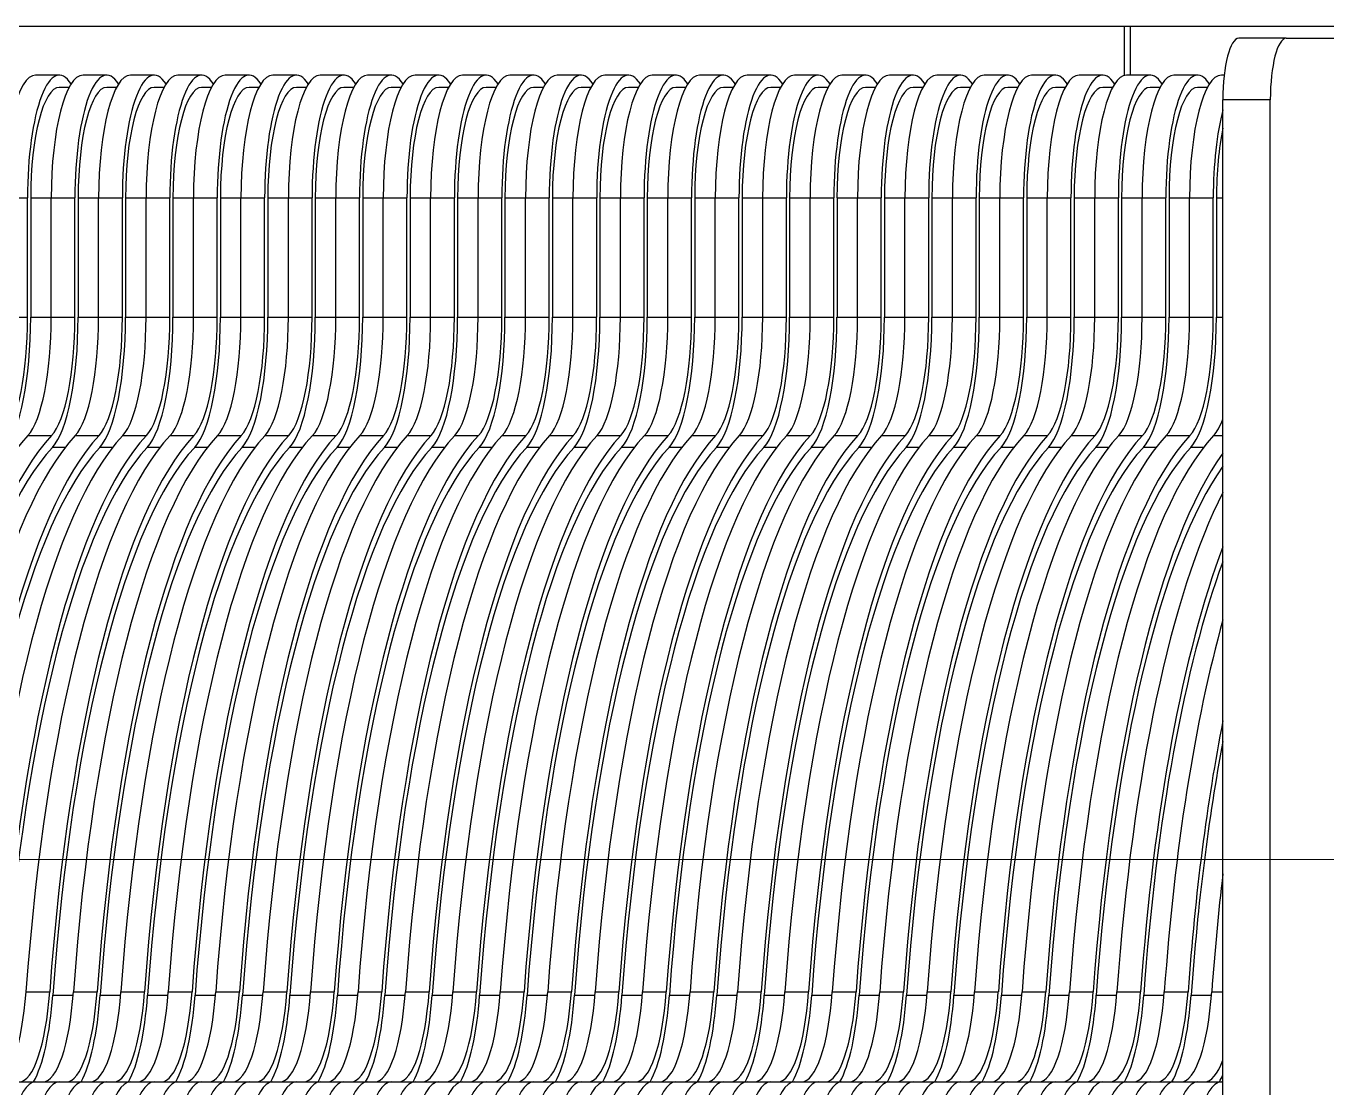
# Model space of a CAD drawing. Header units: millimetres. Extents: x 3795014 to 4300160, y 3869364 to 4016788.
# Drawn here: x 4226404.3 to 4226457.3, y 3924266.3 to 3924309.5 of the extents above; entities that cross this region are included whole.
import ezdxf

# ---------------------------------------------------------------- set-up
doc = ezdxf.new("R2010")
doc.units = ezdxf.units.MM
doc.linetypes.add('осевая2', pattern=[28.575, 19.05, -3.175, 3.175, -3.175])
doc.layers.add('линия перехода', color=7, linetype='Continuous')
doc.layers.add('оси', color=7, linetype='осевая2', lineweight=13)
doc.layers.add('основная', color=7, linetype='Continuous', lineweight=50)

msp = doc.modelspace()

# ---------------------------------------------------------------- linework, layer by layer
at = {"layer": 'линия перехода', "color": 0, "linetype": 'Continuous', "lineweight": -3}
for p, q in [((4226449.082, 3924307.52), (4226449.082, 3924309.531)), ((4226449.326, 3924307.531), (4226449.326, 3924309.531)), ((4226455.025, 3924306.531), (4226453.094, 3924306.531)), ((4226403.444, 3924302.531), (4226404.41, 3924302.531)), ((4226404.539, 3924302.531), (4226405.376, 3924302.531)), ((4226405.376, 3924302.531), (4226406.341, 3924302.531)), ((4226406.471, 3924302.531), (4226407.307, 3924302.531)), ((4226407.307, 3924302.531), (4226408.273, 3924302.531)), ((4226408.403, 3924302.531), (4226409.239, 3924302.531)), ((4226409.239, 3924302.531), (4226410.205, 3924302.531)), ((4226410.334, 3924302.531), (4226411.171, 3924302.531)), ((4226411.171, 3924302.531), (4226412.136, 3924302.531)), ((4226412.266, 3924302.531), (4226413.102, 3924302.531)), ((4226413.102, 3924302.531), (4226414.068, 3924302.531)), ((4226414.198, 3924302.531), (4226415.034, 3924302.531)), ((4226415.034, 3924302.531), (4226416, 3924302.531)), ((4226416.129, 3924302.531), (4226416.966, 3924302.531)), ((4226416.966, 3924302.531), (4226417.931, 3924302.531)), ((4226418.061, 3924302.531), (4226418.897, 3924302.531)), ((4226418.897, 3924302.531), (4226419.863, 3924302.531)), ((4226419.993, 3924302.531), (4226420.829, 3924302.531)), ((4226420.829, 3924302.531), (4226421.795, 3924302.531)), ((4226421.924, 3924302.531), (4226422.761, 3924302.531)), ((4226422.761, 3924302.531), (4226423.726, 3924302.531)), ((4226423.856, 3924302.531), (4226424.692, 3924302.531)), ((4226424.692, 3924302.531), (4226425.658, 3924302.531)), ((4226425.788, 3924302.531), (4226426.624, 3924302.531)), ((4226426.624, 3924302.531), (4226427.59, 3924302.531)), ((4226427.719, 3924302.531), (4226428.556, 3924302.531)), ((4226428.556, 3924302.531), (4226429.521, 3924302.531)), ((4226429.651, 3924302.531), (4226430.487, 3924302.531)), ((4226430.487, 3924302.531), (4226431.453, 3924302.531)), ((4226431.583, 3924302.531), (4226432.419, 3924302.531)), ((4226432.419, 3924302.531), (4226433.385, 3924302.531)), ((4226433.514, 3924302.531), (4226434.351, 3924302.531)), ((4226434.351, 3924302.531), (4226435.317, 3924302.531)), ((4226435.446, 3924302.531), (4226436.282, 3924302.531)), ((4226436.282, 3924302.531), (4226437.248, 3924302.531)), ((4226437.378, 3924302.531), (4226438.214, 3924302.531)), ((4226438.214, 3924302.531), (4226439.18, 3924302.531)), ((4226439.309, 3924302.531), (4226440.146, 3924302.531)), ((4226440.146, 3924302.531), (4226441.112, 3924302.531)), ((4226441.241, 3924302.531), (4226442.077, 3924302.531)), ((4226442.077, 3924302.531), (4226443.043, 3924302.531)), ((4226443.173, 3924302.531), (4226444.009, 3924302.531)), ((4226444.009, 3924302.531), (4226444.975, 3924302.531)), ((4226445.104, 3924302.531), (4226445.941, 3924302.531)), ((4226445.941, 3924302.531), (4226446.907, 3924302.531)), ((4226447.036, 3924302.531), (4226447.872, 3924302.531)), ((4226447.872, 3924302.531), (4226448.838, 3924302.531)), ((4226448.968, 3924302.531), (4226449.804, 3924302.531)), ((4226449.804, 3924302.531), (4226450.77, 3924302.531)), ((4226450.899, 3924302.531), (4226451.736, 3924302.531)), ((4226451.736, 3924302.531), (4226452.702, 3924302.531)), ((4226452.831, 3924302.531), (4226453.094, 3924302.531)), ((4226403.444, 3924297.673), (4226404.41, 3924297.673)), ((4226404.539, 3924297.673), (4226405.376, 3924297.673)), ((4226405.376, 3924297.673), (4226406.341, 3924297.673)), ((4226406.471, 3924297.673), (4226407.307, 3924297.673)), ((4226407.307, 3924297.673), (4226408.273, 3924297.673)), ((4226408.403, 3924297.673), (4226409.239, 3924297.673)), ((4226409.239, 3924297.673), (4226410.205, 3924297.673)), ((4226410.334, 3924297.673), (4226411.171, 3924297.673)), ((4226411.171, 3924297.673), (4226412.136, 3924297.673)), ((4226412.266, 3924297.673), (4226413.102, 3924297.673)), ((4226413.102, 3924297.673), (4226414.068, 3924297.673)), ((4226414.198, 3924297.673), (4226415.034, 3924297.673)), ((4226415.034, 3924297.673), (4226416, 3924297.673)), ((4226416.129, 3924297.673), (4226416.966, 3924297.673)), ((4226416.966, 3924297.673), (4226417.931, 3924297.673)), ((4226418.061, 3924297.673), (4226418.897, 3924297.673)), ((4226418.897, 3924297.673), (4226419.863, 3924297.673)), ((4226419.993, 3924297.673), (4226420.829, 3924297.673)), ((4226420.829, 3924297.673), (4226421.795, 3924297.673)), ((4226421.924, 3924297.673), (4226422.761, 3924297.673)), ((4226422.761, 3924297.673), (4226423.726, 3924297.673)), ((4226423.856, 3924297.673), (4226424.692, 3924297.673)), ((4226424.692, 3924297.673), (4226425.658, 3924297.673)), ((4226425.788, 3924297.673), (4226426.624, 3924297.673)), ((4226426.624, 3924297.673), (4226427.59, 3924297.673)), ((4226427.719, 3924297.673), (4226428.556, 3924297.673)), ((4226428.556, 3924297.673), (4226429.521, 3924297.673)), ((4226429.651, 3924297.673), (4226430.487, 3924297.673)), ((4226430.487, 3924297.673), (4226431.453, 3924297.673)), ((4226431.583, 3924297.673), (4226432.419, 3924297.673)), ((4226432.419, 3924297.673), (4226433.385, 3924297.673)), ((4226433.514, 3924297.673), (4226434.351, 3924297.673)), ((4226434.351, 3924297.673), (4226435.317, 3924297.673)), ((4226435.446, 3924297.673), (4226436.282, 3924297.673)), ((4226436.282, 3924297.673), (4226437.248, 3924297.673)), ((4226437.378, 3924297.673), (4226438.214, 3924297.673)), ((4226438.214, 3924297.673), (4226439.18, 3924297.673)), ((4226439.309, 3924297.673), (4226440.146, 3924297.673)), ((4226440.146, 3924297.673), (4226441.112, 3924297.673)), ((4226441.241, 3924297.673), (4226442.077, 3924297.673)), ((4226442.077, 3924297.673), (4226443.043, 3924297.673)), ((4226443.173, 3924297.673), (4226444.009, 3924297.673)), ((4226444.009, 3924297.673), (4226444.975, 3924297.673)), ((4226445.104, 3924297.673), (4226445.941, 3924297.673)), ((4226445.941, 3924297.673), (4226446.907, 3924297.673)), ((4226447.036, 3924297.673), (4226447.872, 3924297.673)), ((4226447.872, 3924297.673), (4226448.838, 3924297.673)), ((4226448.968, 3924297.673), (4226449.804, 3924297.673)), ((4226449.804, 3924297.673), (4226450.77, 3924297.673)), ((4226450.899, 3924297.673), (4226451.736, 3924297.673)), ((4226451.736, 3924297.673), (4226452.702, 3924297.673)), ((4226452.831, 3924297.673), (4226453.094, 3924297.673)), ((4226404.425, 3924292.855), (4226405.391, 3924292.855)), ((4226406.357, 3924292.855), (4226407.323, 3924292.855)), ((4226408.289, 3924292.855), (4226409.255, 3924292.855)), ((4226410.22, 3924292.855), (4226411.186, 3924292.855)), ((4226412.152, 3924292.855), (4226413.118, 3924292.855)), ((4226414.084, 3924292.855), (4226415.05, 3924292.855)), ((4226416.015, 3924292.855), (4226416.981, 3924292.855)), ((4226417.947, 3924292.855), (4226418.913, 3924292.855)), ((4226419.879, 3924292.855), (4226420.845, 3924292.855)), ((4226421.81, 3924292.855), (4226422.776, 3924292.855)), ((4226423.742, 3924292.855), (4226424.708, 3924292.855)), ((4226425.674, 3924292.855), (4226426.64, 3924292.855)), ((4226427.605, 3924292.855), (4226428.571, 3924292.855)), ((4226429.537, 3924292.855), (4226430.503, 3924292.855)), ((4226431.469, 3924292.855), (4226432.435, 3924292.855)), ((4226433.4, 3924292.855), (4226434.366, 3924292.855)), ((4226435.332, 3924292.855), (4226436.298, 3924292.855)), ((4226437.264, 3924292.855), (4226438.23, 3924292.855)), ((4226439.195, 3924292.855), (4226440.161, 3924292.855)), ((4226441.127, 3924292.855), (4226442.093, 3924292.855)), ((4226443.059, 3924292.855), (4226444.025, 3924292.855)), ((4226444.99, 3924292.855), (4226445.956, 3924292.855)), ((4226446.922, 3924292.855), (4226447.888, 3924292.855)), ((4226448.854, 3924292.855), (4226449.82, 3924292.855)), ((4226450.785, 3924292.855), (4226451.751, 3924292.855)), ((4226452.717, 3924292.855), (4226453.094, 3924292.855)), ((4226405.426, 3924292.373), (4226405.947, 3924292.373)), ((4226407.357, 3924292.373), (4226407.878, 3924292.373)), ((4226409.289, 3924292.373), (4226409.81, 3924292.373)), ((4226411.221, 3924292.373), (4226411.742, 3924292.373)), ((4226413.152, 3924292.373), (4226413.673, 3924292.373)), ((4226415.084, 3924292.373), (4226415.605, 3924292.373)), ((4226417.016, 3924292.373), (4226417.537, 3924292.373)), ((4226418.947, 3924292.373), (4226419.468, 3924292.373)), ((4226420.879, 3924292.373), (4226421.4, 3924292.373)), ((4226422.811, 3924292.373), (4226423.332, 3924292.373)), ((4226424.742, 3924292.373), (4226425.263, 3924292.373)), ((4226426.674, 3924292.373), (4226427.195, 3924292.373)), ((4226428.606, 3924292.373), (4226429.127, 3924292.373)), ((4226430.537, 3924292.373), (4226431.058, 3924292.373)), ((4226432.469, 3924292.373), (4226432.99, 3924292.373)), ((4226434.401, 3924292.373), (4226434.922, 3924292.373)), ((4226436.332, 3924292.373), (4226436.853, 3924292.373)), ((4226438.264, 3924292.373), (4226438.785, 3924292.373)), ((4226440.196, 3924292.373), (4226440.717, 3924292.373)), ((4226442.128, 3924292.373), (4226442.648, 3924292.373)), ((4226444.059, 3924292.373), (4226444.58, 3924292.373)), ((4226445.991, 3924292.373), (4226446.512, 3924292.373)), ((4226447.923, 3924292.373), (4226448.443, 3924292.373)), ((4226449.854, 3924292.373), (4226450.375, 3924292.373)), ((4226451.786, 3924292.373), (4226452.307, 3924292.373)), ((4226404.349, 3924270.198), (4226405.315, 3924270.198)), ((4226405.44, 3924270.065), (4226406.27, 3924270.065)), ((4226406.28, 3924270.198), (4226407.246, 3924270.198)), ((4226407.371, 3924270.065), (4226408.202, 3924270.065)), ((4226408.212, 3924270.198), (4226409.178, 3924270.198)), ((4226409.303, 3924270.065), (4226410.134, 3924270.065)), ((4226410.144, 3924270.198), (4226411.11, 3924270.198)), ((4226411.235, 3924270.065), (4226412.065, 3924270.065)), ((4226412.075, 3924270.198), (4226413.041, 3924270.198)), ((4226413.166, 3924270.065), (4226413.997, 3924270.065)), ((4226414.007, 3924270.198), (4226414.973, 3924270.198)), ((4226415.098, 3924270.065), (4226415.929, 3924270.065)), ((4226415.939, 3924270.198), (4226416.905, 3924270.198)), ((4226417.03, 3924270.065), (4226417.86, 3924270.065)), ((4226417.871, 3924270.198), (4226418.836, 3924270.198)), ((4226418.961, 3924270.065), (4226419.792, 3924270.065)), ((4226419.802, 3924270.198), (4226420.768, 3924270.198)), ((4226420.893, 3924270.065), (4226421.724, 3924270.065)), ((4226421.734, 3924270.198), (4226422.7, 3924270.198)), ((4226422.825, 3924270.065), (4226423.655, 3924270.065)), ((4226423.666, 3924270.198), (4226424.631, 3924270.198)), ((4226424.756, 3924270.065), (4226425.587, 3924270.065)), ((4226425.597, 3924270.198), (4226426.563, 3924270.198)), ((4226426.688, 3924270.065), (4226427.519, 3924270.065)), ((4226427.529, 3924270.198), (4226428.495, 3924270.198)), ((4226428.62, 3924270.065), (4226429.45, 3924270.065)), ((4226429.461, 3924270.198), (4226430.426, 3924270.198)), ((4226430.551, 3924270.065), (4226431.382, 3924270.065)), ((4226431.392, 3924270.198), (4226432.358, 3924270.198)), ((4226432.483, 3924270.065), (4226433.314, 3924270.065)), ((4226433.324, 3924270.198), (4226434.29, 3924270.198)), ((4226434.415, 3924270.065), (4226435.245, 3924270.065)), ((4226435.256, 3924270.198), (4226436.221, 3924270.198)), ((4226436.346, 3924270.065), (4226437.177, 3924270.065)), ((4226437.187, 3924270.198), (4226438.153, 3924270.198)), ((4226438.278, 3924270.065), (4226439.109, 3924270.065)), ((4226439.119, 3924270.198), (4226440.085, 3924270.198)), ((4226440.21, 3924270.065), (4226441.04, 3924270.065)), ((4226441.051, 3924270.198), (4226442.016, 3924270.198)), ((4226442.141, 3924270.065), (4226442.972, 3924270.065)), ((4226442.982, 3924270.198), (4226443.948, 3924270.198)), ((4226444.073, 3924270.065), (4226444.904, 3924270.065)), ((4226444.914, 3924270.198), (4226445.88, 3924270.198)), ((4226446.005, 3924270.065), (4226446.835, 3924270.065)), ((4226446.846, 3924270.198), (4226447.811, 3924270.198)), ((4226447.936, 3924270.065), (4226448.767, 3924270.065)), ((4226448.777, 3924270.198), (4226449.743, 3924270.198)), ((4226449.868, 3924270.065), (4226450.699, 3924270.065)), ((4226450.709, 3924270.198), (4226451.675, 3924270.198)), ((4226451.8, 3924270.065), (4226452.631, 3924270.065)), ((4226452.641, 3924270.198), (4226453.094, 3924270.198))]:
    msp.add_line(p, q, dxfattribs=at)
at = {"layer": 'оси', "ltscale": 25}
msp.add_line((4217732.732, 3924275.593), (4229531.19, 3924275.593), dxfattribs=at)
at = {"layer": 'основная', "color": 0, "linetype": 'Continuous', "lineweight": -3}
for p, q in [((4226269.165, 3924309.531), (4226655.499, 3924309.531)), ((4226455.673, 3924309.031), (4226453.742, 3924309.031)), ((4226455.673, 3924309.031), (4226478.997, 3924309.031)), ((4226405.706, 3924307.531), (4226404.74, 3924307.531)), ((4226406.107, 3924307.031), (4226405.706, 3924307.031)), ((4226407.637, 3924307.531), (4226406.671, 3924307.531)), ((4226408.038, 3924307.031), (4226407.637, 3924307.031)), ((4226409.569, 3924307.531), (4226408.603, 3924307.531)), ((4226409.97, 3924307.031), (4226409.569, 3924307.031)), ((4226411.501, 3924307.531), (4226410.535, 3924307.531)), ((4226411.902, 3924307.031), (4226411.501, 3924307.031)), ((4226413.432, 3924307.531), (4226412.466, 3924307.531)), ((4226413.833, 3924307.031), (4226413.432, 3924307.031)), ((4226415.364, 3924307.531), (4226414.398, 3924307.531)), ((4226415.765, 3924307.031), (4226415.364, 3924307.031)), ((4226417.296, 3924307.531), (4226416.33, 3924307.531)), ((4226417.697, 3924307.031), (4226417.296, 3924307.031)), ((4226419.227, 3924307.531), (4226418.261, 3924307.531)), ((4226419.628, 3924307.031), (4226419.227, 3924307.031)), ((4226421.159, 3924307.531), (4226420.193, 3924307.531)), ((4226421.56, 3924307.031), (4226421.159, 3924307.031)), ((4226423.091, 3924307.531), (4226422.125, 3924307.531)), ((4226423.492, 3924307.031), (4226423.091, 3924307.031)), ((4226425.022, 3924307.531), (4226424.056, 3924307.531)), ((4226425.423, 3924307.031), (4226425.022, 3924307.031)), ((4226426.954, 3924307.531), (4226425.988, 3924307.531)), ((4226427.355, 3924307.031), (4226426.954, 3924307.031)), ((4226428.886, 3924307.531), (4226427.92, 3924307.531)), ((4226429.287, 3924307.031), (4226428.886, 3924307.031)), ((4226430.817, 3924307.531), (4226429.851, 3924307.531)), ((4226431.218, 3924307.031), (4226430.817, 3924307.031)), ((4226432.749, 3924307.531), (4226431.783, 3924307.531)), ((4226433.15, 3924307.031), (4226432.749, 3924307.031)), ((4226434.681, 3924307.531), (4226433.715, 3924307.531)), ((4226435.082, 3924307.031), (4226434.681, 3924307.031)), ((4226436.612, 3924307.531), (4226435.646, 3924307.531)), ((4226437.013, 3924307.031), (4226436.612, 3924307.031)), ((4226438.544, 3924307.531), (4226437.578, 3924307.531)), ((4226438.945, 3924307.031), (4226438.544, 3924307.031)), ((4226440.476, 3924307.531), (4226439.51, 3924307.531)), ((4226440.877, 3924307.031), (4226440.476, 3924307.031)), ((4226442.407, 3924307.531), (4226441.441, 3924307.531)), ((4226442.808, 3924307.031), (4226442.407, 3924307.031)), ((4226444.339, 3924307.531), (4226443.373, 3924307.531)), ((4226444.74, 3924307.031), (4226444.339, 3924307.031)), ((4226446.271, 3924307.531), (4226445.305, 3924307.531)), ((4226446.672, 3924307.031), (4226446.271, 3924307.031)), ((4226448.202, 3924307.531), (4226447.236, 3924307.531)), ((4226448.603, 3924307.031), (4226448.202, 3924307.031)), ((4226450.134, 3924307.531), (4226449.168, 3924307.531)), ((4226450.535, 3924307.031), (4226450.134, 3924307.031)), ((4226452.066, 3924307.531), (4226451.1, 3924307.531)), ((4226452.467, 3924307.031), (4226452.066, 3924307.031)), ((4226453.148, 3924307.531), (4226453.031, 3924307.531)), ((4226453.094, 3924240.781), (4226453.094, 3924306.531)), ((4226455.025, 3924240.781), (4226455.025, 3924306.531)), ((4226404.41, 3924297.673), (4226404.41, 3924302.531)), ((4226404.539, 3924302.531), (4226404.539, 3924297.673)), ((4226405.376, 3924297.673), (4226405.376, 3924302.531)), ((4226406.341, 3924297.673), (4226406.341, 3924302.531)), ((4226406.471, 3924302.531), (4226406.471, 3924297.673)), ((4226407.307, 3924297.673), (4226407.307, 3924302.531)), ((4226408.273, 3924297.673), (4226408.273, 3924302.531)), ((4226408.403, 3924302.531), (4226408.403, 3924297.673)), ((4226409.239, 3924297.673), (4226409.239, 3924302.531)), ((4226410.205, 3924297.673), (4226410.205, 3924302.531)), ((4226410.334, 3924302.531), (4226410.334, 3924297.673)), ((4226411.171, 3924297.673), (4226411.171, 3924302.531)), ((4226412.136, 3924297.673), (4226412.136, 3924302.531)), ((4226412.266, 3924302.531), (4226412.266, 3924297.673)), ((4226413.102, 3924297.673), (4226413.102, 3924302.531)), ((4226414.068, 3924297.673), (4226414.068, 3924302.531)), ((4226414.198, 3924302.531), (4226414.198, 3924297.673)), ((4226415.034, 3924297.673), (4226415.034, 3924302.531)), ((4226416, 3924297.673), (4226416, 3924302.531)), ((4226416.129, 3924302.531), (4226416.129, 3924297.673)), ((4226416.966, 3924297.673), (4226416.966, 3924302.531)), ((4226417.931, 3924297.673), (4226417.931, 3924302.531)), ((4226418.061, 3924302.531), (4226418.061, 3924297.673)), ((4226418.897, 3924297.673), (4226418.897, 3924302.531)), ((4226419.863, 3924297.673), (4226419.863, 3924302.531)), ((4226419.993, 3924302.531), (4226419.993, 3924297.673)), ((4226420.829, 3924297.673), (4226420.829, 3924302.531)), ((4226421.795, 3924297.673), (4226421.795, 3924302.531)), ((4226421.924, 3924302.531), (4226421.924, 3924297.673)), ((4226422.761, 3924297.673), (4226422.761, 3924302.531)), ((4226423.726, 3924297.673), (4226423.726, 3924302.531)), ((4226423.856, 3924302.531), (4226423.856, 3924297.673)), ((4226424.692, 3924297.673), (4226424.692, 3924302.531)), ((4226425.658, 3924297.673), (4226425.658, 3924302.531)), ((4226425.788, 3924302.531), (4226425.788, 3924297.673)), ((4226426.624, 3924297.673), (4226426.624, 3924302.531)), ((4226427.59, 3924297.673), (4226427.59, 3924302.531)), ((4226427.719, 3924302.531), (4226427.719, 3924297.673)), ((4226428.556, 3924297.673), (4226428.556, 3924302.531)), ((4226429.521, 3924297.673), (4226429.521, 3924302.531)), ((4226429.651, 3924302.531), (4226429.651, 3924297.673)), ((4226430.487, 3924297.673), (4226430.487, 3924302.531)), ((4226431.453, 3924297.673), (4226431.453, 3924302.531)), ((4226431.583, 3924302.531), (4226431.583, 3924297.673)), ((4226432.419, 3924297.673), (4226432.419, 3924302.531)), ((4226433.385, 3924297.673), (4226433.385, 3924302.531)), ((4226433.514, 3924302.531), (4226433.514, 3924297.673)), ((4226434.351, 3924297.673), (4226434.351, 3924302.531)), ((4226435.317, 3924297.673), (4226435.317, 3924302.531)), ((4226435.446, 3924302.531), (4226435.446, 3924297.673)), ((4226436.282, 3924297.673), (4226436.282, 3924302.531)), ((4226437.248, 3924297.673), (4226437.248, 3924302.531)), ((4226437.378, 3924302.531), (4226437.378, 3924297.673)), ((4226438.214, 3924297.673), (4226438.214, 3924302.531)), ((4226439.18, 3924297.673), (4226439.18, 3924302.531)), ((4226439.309, 3924302.531), (4226439.309, 3924297.673)), ((4226440.146, 3924297.673), (4226440.146, 3924302.531)), ((4226441.112, 3924297.673), (4226441.112, 3924302.531)), ((4226441.241, 3924302.531), (4226441.241, 3924297.673)), ((4226442.077, 3924297.673), (4226442.077, 3924302.531)), ((4226443.043, 3924297.673), (4226443.043, 3924302.531)), ((4226443.173, 3924302.531), (4226443.173, 3924297.673)), ((4226444.009, 3924297.673), (4226444.009, 3924302.531)), ((4226444.975, 3924297.673), (4226444.975, 3924302.531)), ((4226445.104, 3924302.531), (4226445.104, 3924297.673)), ((4226445.941, 3924297.673), (4226445.941, 3924302.531)), ((4226446.907, 3924297.673), (4226446.907, 3924302.531)), ((4226447.036, 3924302.531), (4226447.036, 3924297.673)), ((4226447.872, 3924297.673), (4226447.872, 3924302.531)), ((4226448.838, 3924297.673), (4226448.838, 3924302.531)), ((4226448.968, 3924302.531), (4226448.968, 3924297.673)), ((4226449.804, 3924297.673), (4226449.804, 3924302.531)), ((4226450.77, 3924297.673), (4226450.77, 3924302.531)), ((4226450.899, 3924302.531), (4226450.899, 3924297.673)), ((4226451.736, 3924297.673), (4226451.736, 3924302.531)), ((4226452.702, 3924297.673), (4226452.702, 3924302.531)), ((4226452.831, 3924302.531), (4226452.831, 3924297.673)), ((4226403.773, 3924266.531), (4226404.738, 3924266.531)), ((4226404.738, 3924266.531), (4226405.704, 3924266.531)), ((4226405.704, 3924266.531), (4226406.67, 3924266.531)), ((4226406.67, 3924266.531), (4226407.636, 3924266.531)), ((4226407.636, 3924266.531), (4226408.602, 3924266.531)), ((4226408.602, 3924266.531), (4226409.568, 3924266.531)), ((4226409.568, 3924266.531), (4226410.534, 3924266.531)), ((4226410.534, 3924266.531), (4226411.499, 3924266.531)), ((4226411.499, 3924266.531), (4226412.465, 3924266.531)), ((4226412.465, 3924266.531), (4226413.431, 3924266.531)), ((4226413.431, 3924266.531), (4226414.397, 3924266.531)), ((4226414.397, 3924266.531), (4226415.363, 3924266.531)), ((4226415.363, 3924266.531), (4226416.329, 3924266.531)), ((4226416.329, 3924266.531), (4226417.294, 3924266.531)), ((4226417.294, 3924266.531), (4226418.26, 3924266.531)), ((4226418.26, 3924266.531), (4226419.226, 3924266.531)), ((4226419.226, 3924266.531), (4226420.192, 3924266.531)), ((4226420.192, 3924266.531), (4226421.158, 3924266.531)), ((4226421.158, 3924266.531), (4226422.124, 3924266.531)), ((4226422.124, 3924266.531), (4226423.089, 3924266.531)), ((4226423.089, 3924266.531), (4226424.055, 3924266.531)), ((4226424.055, 3924266.531), (4226425.021, 3924266.531)), ((4226425.021, 3924266.531), (4226425.987, 3924266.531)), ((4226425.987, 3924266.531), (4226426.953, 3924266.531)), ((4226426.953, 3924266.531), (4226427.919, 3924266.531)), ((4226427.919, 3924266.531), (4226428.884, 3924266.531)), ((4226428.884, 3924266.531), (4226429.85, 3924266.531)), ((4226429.85, 3924266.531), (4226430.816, 3924266.531)), ((4226430.816, 3924266.531), (4226431.782, 3924266.531)), ((4226431.782, 3924266.531), (4226432.748, 3924266.531)), ((4226432.748, 3924266.531), (4226433.714, 3924266.531)), ((4226433.714, 3924266.531), (4226434.679, 3924266.531)), ((4226434.679, 3924266.531), (4226435.645, 3924266.531)), ((4226435.645, 3924266.531), (4226436.611, 3924266.531)), ((4226436.611, 3924266.531), (4226437.577, 3924266.531)), ((4226437.577, 3924266.531), (4226438.543, 3924266.531)), ((4226438.543, 3924266.531), (4226439.509, 3924266.531)), ((4226439.509, 3924266.531), (4226440.474, 3924266.531)), ((4226440.474, 3924266.531), (4226441.44, 3924266.531)), ((4226441.44, 3924266.531), (4226442.406, 3924266.531)), ((4226442.406, 3924266.531), (4226443.372, 3924266.531)), ((4226443.372, 3924266.531), (4226444.338, 3924266.531)), ((4226444.338, 3924266.531), (4226445.304, 3924266.531)), ((4226445.304, 3924266.531), (4226446.269, 3924266.531)), ((4226446.269, 3924266.531), (4226447.235, 3924266.531)), ((4226447.235, 3924266.531), (4226448.201, 3924266.531)), ((4226448.201, 3924266.531), (4226449.167, 3924266.531)), ((4226449.167, 3924266.531), (4226450.133, 3924266.531)), ((4226450.133, 3924266.531), (4226451.099, 3924266.531)), ((4226451.099, 3924266.531), (4226452.064, 3924266.531)), ((4226452.064, 3924266.531), (4226453.03, 3924266.531)), ((4226453.03, 3924266.531), (4226453.094, 3924266.531))]:
    msp.add_line(p, q, dxfattribs=at)
for centre, major_axis, start_param, end_param in [((4226453.742, 3924306.531), (0, -2.5), 3.141593, 4.712389), ((4226455.673, 3924306.531), (0, -2.5), 3.141593, 4.712389), ((4226405.706, 3924302.531), (0, -5), 2.759692, 4.712389), ((4226407.637, 3924302.531), (0, -5), 2.759692, 4.712389), ((4226409.569, 3924302.531), (0, -5), 2.759692, 4.712389), ((4226411.501, 3924302.531), (0, -5), 2.759692, 4.712389), ((4226413.432, 3924302.531), (0, -5), 2.759692, 4.712389), ((4226415.364, 3924302.531), (0, -5), 2.759692, 4.712389), ((4226417.296, 3924302.531), (0, -5), 2.759692, 4.712389), ((4226419.227, 3924302.531), (0, -5), 2.759692, 4.712389), ((4226421.159, 3924302.531), (0, -5), 2.759692, 4.712389), ((4226423.091, 3924302.531), (0, -5), 2.759692, 4.712389), ((4226425.022, 3924302.531), (0, -5), 2.759692, 4.712389), ((4226426.954, 3924302.531), (0, -5), 2.759692, 4.712389), ((4226428.886, 3924302.531), (0, -5), 2.759692, 4.712389), ((4226430.817, 3924302.531), (0, -5), 2.759692, 4.712389), ((4226432.749, 3924302.531), (0, -5), 2.759692, 4.712389), ((4226434.681, 3924302.531), (0, -5), 2.759692, 4.712389), ((4226436.612, 3924302.531), (0, -5), 2.759692, 4.712389), ((4226438.544, 3924302.531), (0, -5), 2.759692, 4.712389), ((4226440.476, 3924302.531), (0, -5), 2.759692, 4.712389), ((4226442.407, 3924302.531), (0, -5), 2.759692, 4.712389), ((4226444.339, 3924302.531), (0, -5), 2.759692, 4.712389), ((4226446.271, 3924302.531), (0, -5), 2.759692, 4.712389), ((4226448.202, 3924302.531), (0, -5), 2.759692, 4.712389), ((4226450.134, 3924302.531), (0, -5), 2.759692, 4.712389), ((4226452.066, 3924302.531), (0, -5), 2.759692, 4.712389), ((4226404.74, 3924302.531), (0, -5), 3.141593, 4.712389), ((4226405.706, 3924302.531), (0, -4.5), 3.141593, 4.712389), ((4226406.671, 3924302.531), (0, -5), 3.141593, 4.712389), ((4226407.637, 3924302.531), (0, -4.5), 3.141593, 4.712389), ((4226408.603, 3924302.531), (0, -5), 3.141593, 4.712389), ((4226409.569, 3924302.531), (0, -4.5), 3.141593, 4.712389), ((4226410.535, 3924302.531), (0, -5), 3.141593, 4.712389), ((4226411.501, 3924302.531), (0, -4.5), 3.141593, 4.712389), ((4226412.466, 3924302.531), (0, -5), 3.141593, 4.712389), ((4226413.432, 3924302.531), (0, -4.5), 3.141593, 4.712389), ((4226414.398, 3924302.531), (0, -5), 3.141593, 4.712389), ((4226415.364, 3924302.531), (0, -4.5), 3.141593, 4.712389), ((4226416.33, 3924302.531), (0, -5), 3.141593, 4.712389), ((4226417.296, 3924302.531), (0, -4.5), 3.141593, 4.712389), ((4226418.261, 3924302.531), (0, -5), 3.141593, 4.712389), ((4226419.227, 3924302.531), (0, -4.5), 3.141593, 4.712389), ((4226420.193, 3924302.531), (0, -5), 3.141593, 4.712389), ((4226421.159, 3924302.531), (0, -4.5), 3.141593, 4.712389), ((4226422.125, 3924302.531), (0, -5), 3.141593, 4.712389), ((4226423.091, 3924302.531), (0, -4.5), 3.141593, 4.712389), ((4226424.056, 3924302.531), (0, -5), 3.141593, 4.712389), ((4226425.022, 3924302.531), (0, -4.5), 3.141593, 4.712389), ((4226425.988, 3924302.531), (0, -5), 3.141593, 4.712389), ((4226426.954, 3924302.531), (0, -4.5), 3.141593, 4.712389), ((4226427.92, 3924302.531), (0, -5), 3.141593, 4.712389), ((4226428.886, 3924302.531), (0, -4.5), 3.141593, 4.712389), ((4226429.851, 3924302.531), (0, -5), 3.141593, 4.712389), ((4226430.817, 3924302.531), (0, -4.5), 3.141593, 4.712389), ((4226431.783, 3924302.531), (0, -5), 3.141593, 4.712389), ((4226432.749, 3924302.531), (0, -4.5), 3.141593, 4.712389), ((4226433.715, 3924302.531), (0, -5), 3.141593, 4.712389), ((4226434.681, 3924302.531), (0, -4.5), 3.141593, 4.712389), ((4226435.646, 3924302.531), (0, -5), 3.141593, 4.712389), ((4226436.612, 3924302.531), (0, -4.5), 3.141593, 4.712389), ((4226437.578, 3924302.531), (0, -5), 3.141593, 4.712389), ((4226438.544, 3924302.531), (0, -4.5), 3.141593, 4.712389), ((4226439.51, 3924302.531), (0, -5), 3.141593, 4.712389), ((4226440.476, 3924302.531), (0, -4.5), 3.141593, 4.712389), ((4226441.441, 3924302.531), (0, -5), 3.141593, 4.712389), ((4226442.407, 3924302.531), (0, -4.5), 3.141593, 4.712389), ((4226443.373, 3924302.531), (0, -5), 3.141593, 4.712389), ((4226444.339, 3924302.531), (0, -4.5), 3.141593, 4.712389), ((4226445.305, 3924302.531), (0, -5), 3.141593, 4.712389), ((4226446.271, 3924302.531), (0, -4.5), 3.141593, 4.712389), ((4226447.236, 3924302.531), (0, -5), 3.141593, 4.712389), ((4226448.202, 3924302.531), (0, -4.5), 3.141593, 4.712389), ((4226449.168, 3924302.531), (0, -5), 3.141593, 4.712389), ((4226450.134, 3924302.531), (0, -4.5), 3.141593, 4.712389), ((4226451.1, 3924302.531), (0, -5), 3.141593, 4.712389), ((4226452.066, 3924302.531), (0, -4.5), 3.141593, 4.712389), ((4226453.031, 3924302.531), (0, -5), 3.141593, 4.712389), ((4226453.997, 3924302.531), (0, -5), 3.91334, 4.712389), ((4226453.997, 3924302.531), (0, -4.5), 4.028112, 4.712389), ((4226403.114, 3924297.673), (0, -5), 0.269933, 1.570796), ((4226403.114, 3924297.673), (0, 5.5), 3.411525, 4.712389), ((4226404.08, 3924297.673), (0, -5), 0.269933, 1.570796), ((4226405.046, 3924297.673), (0, -5), 0.269933, 1.570796), ((4226405.046, 3924297.673), (0, -5.5), 0.269933, 1.570796), ((4226406.011, 3924297.673), (0, -5), 0.269933, 1.570796), ((4226406.977, 3924297.673), (0, -5), 0.269933, 1.570796), ((4226406.977, 3924297.673), (0, -5.5), 0.269933, 1.570796), ((4226407.943, 3924297.673), (0, -5), 0.269933, 1.570796), ((4226408.909, 3924297.673), (0, -5), 0.269933, 1.570796), ((4226408.909, 3924297.673), (0, -5.5), 0.269933, 1.570796), ((4226409.875, 3924297.673), (0, -5), 0.269933, 1.570796), ((4226410.841, 3924297.673), (0, -5), 0.269933, 1.570796), ((4226410.841, 3924297.673), (0, 5.5), 3.411525, 4.712389), ((4226411.807, 3924297.673), (0, -5), 0.269933, 1.570796), ((4226412.772, 3924297.673), (0, -5), 0.269933, 1.570796), ((4226412.772, 3924297.673), (0, 5.5), 3.411525, 4.712389), ((4226413.738, 3924297.673), (0, -5), 0.269933, 1.570796), ((4226414.704, 3924297.673), (0, -5), 0.269933, 1.570796), ((4226414.704, 3924297.673), (0, -5.5), 0.269933, 1.570796), ((4226415.67, 3924297.673), (0, -5), 0.269933, 1.570796), ((4226416.636, 3924297.673), (0, -5), 0.269933, 1.570796), ((4226416.636, 3924297.673), (0, -5.5), 0.269933, 1.570796), ((4226417.602, 3924297.673), (0, -5), 0.269933, 1.570796), ((4226418.567, 3924297.673), (0, -5), 0.269933, 1.570796), ((4226418.567, 3924297.673), (0, -5.5), 0.269933, 1.570796), ((4226419.533, 3924297.673), (0, -5), 0.269933, 1.570796), ((4226420.499, 3924297.673), (0, -5), 0.269933, 1.570796), ((4226420.499, 3924297.673), (0, -5.5), 0.269933, 1.570796), ((4226421.465, 3924297.673), (0, -5), 0.269933, 1.570796), ((4226422.431, 3924297.673), (0, -5), 0.269933, 1.570796), ((4226422.431, 3924297.673), (0, -5.5), 0.269933, 1.570796), ((4226423.397, 3924297.673), (0, -5), 0.269933, 1.570796), ((4226424.362, 3924297.673), (0, -5), 0.269933, 1.570796), ((4226424.362, 3924297.673), (0, -5.5), 0.269933, 1.570796), ((4226425.328, 3924297.673), (0, -5), 0.269933, 1.570796), ((4226426.294, 3924297.673), (0, -5), 0.269933, 1.570796), ((4226426.294, 3924297.673), (0, -5.5), 0.269933, 1.570796), ((4226427.26, 3924297.673), (0, -5), 0.269933, 1.570796), ((4226428.226, 3924297.673), (0, -5), 0.269933, 1.570796), ((4226428.226, 3924297.673), (0, 5.5), 3.411525, 4.712389), ((4226429.192, 3924297.673), (0, -5), 0.269933, 1.570796), ((4226430.157, 3924297.673), (0, -5), 0.269933, 1.570796), ((4226430.157, 3924297.673), (0, -5.5), 0.269933, 1.570796), ((4226431.123, 3924297.673), (0, -5), 0.269933, 1.570796), ((4226432.089, 3924297.673), (0, -5), 0.269933, 1.570796), ((4226432.089, 3924297.673), (0, -5.5), 0.269933, 1.570796), ((4226433.055, 3924297.673), (0, -5), 0.269933, 1.570796), ((4226434.021, 3924297.673), (0, -5), 0.269933, 1.570796), ((4226434.021, 3924297.673), (0, -5.5), 0.269933, 1.570796), ((4226434.987, 3924297.673), (0, -5), 0.269933, 1.570796), ((4226435.952, 3924297.673), (0, -5), 0.269933, 1.570796), ((4226435.952, 3924297.673), (0, -5.5), 0.269933, 1.570796), ((4226436.918, 3924297.673), (0, -5), 0.269933, 1.570796), ((4226437.884, 3924297.673), (0, -5), 0.269933, 1.570796), ((4226437.884, 3924297.673), (0, -5.5), 0.269933, 1.570796), ((4226438.85, 3924297.673), (0, -5), 0.269933, 1.570796), ((4226439.816, 3924297.673), (0, -5), 0.269933, 1.570796), ((4226439.816, 3924297.673), (0, -5.5), 0.269933, 1.570796), ((4226440.782, 3924297.673), (0, -5), 0.269933, 1.570796), ((4226441.747, 3924297.673), (0, -5), 0.269933, 1.570796), ((4226441.747, 3924297.673), (0, 5.5), 3.411525, 4.712389), ((4226442.713, 3924297.673), (0, -5), 0.269933, 1.570796), ((4226443.679, 3924297.673), (0, -5), 0.269933, 1.570796), ((4226443.679, 3924297.673), (0, -5.5), 0.269933, 1.570796), ((4226444.645, 3924297.673), (0, -5), 0.269933, 1.570796), ((4226445.611, 3924297.673), (0, -5), 0.269933, 1.570796), ((4226445.611, 3924297.673), (0, -5.5), 0.269933, 1.570796), ((4226446.577, 3924297.673), (0, -5), 0.269933, 1.570796), ((4226447.542, 3924297.673), (0, -5), 0.269933, 1.570796), ((4226447.542, 3924297.673), (0, -5.5), 0.269933, 1.570796), ((4226448.508, 3924297.673), (0, -5), 0.269933, 1.570796), ((4226449.474, 3924297.673), (0, -5), 0.269933, 1.570796), ((4226449.474, 3924297.673), (0, -5.5), 0.269933, 1.570796), ((4226450.44, 3924297.673), (0, -5), 0.269933, 1.570796), ((4226451.406, 3924297.673), (0, -5), 0.269933, 1.570796), ((4226451.406, 3924297.673), (0, 5.5), 3.411525, 4.712389), ((4226452.372, 3924297.673), (0, -5), 0.269933, 0.591061), ((4226406.671, 3924261.531), (0, 32.5), 0.269933, 1.300864), ((4226407.637, 3924261.531), (0, 32.5), 0.269933, 1.300864), ((4226408.603, 3924261.531), (0, 32.5), 0.269933, 1.300864), ((4226409.569, 3924261.531), (0, 32.5), 0.269933, 1.300864), ((4226410.535, 3924261.531), (0, 32.5), 0.269933, 1.300864), ((4226411.501, 3924261.531), (0, 32.5), 0.269933, 1.300864), ((4226412.466, 3924261.531), (0, 32.5), 0.269933, 1.300864), ((4226413.432, 3924261.531), (0, 32.5), 0.269933, 1.300864), ((4226414.398, 3924261.531), (0, 32.5), 0.269933, 1.300864), ((4226415.364, 3924261.531), (0, 32.5), 0.269933, 1.300864), ((4226416.33, 3924261.531), (0, 32.5), 0.269933, 1.300864), ((4226417.296, 3924261.531), (0, 32.5), 0.269933, 1.300864), ((4226418.261, 3924261.531), (0, 32.5), 0.269933, 1.300864), ((4226419.227, 3924261.531), (0, 32.5), 0.269933, 1.300864), ((4226420.193, 3924261.531), (0, 32.5), 0.269933, 1.300864), ((4226421.159, 3924261.531), (0, 32.5), 0.269933, 1.300864), ((4226422.125, 3924261.531), (0, 32.5), 0.269933, 1.300864), ((4226423.091, 3924261.531), (0, 32.5), 0.269933, 1.300864), ((4226424.056, 3924261.531), (0, 32.5), 0.269933, 1.300864), ((4226425.022, 3924261.531), (0, 32.5), 0.269933, 1.300864), ((4226425.988, 3924261.531), (0, 32.5), 0.269933, 1.300864), ((4226426.954, 3924261.531), (0, 32.5), 0.269933, 1.300864), ((4226427.92, 3924261.531), (0, 32.5), 0.269933, 1.300864), ((4226428.886, 3924261.531), (0, 32.5), 0.269933, 1.300864), ((4226429.851, 3924261.531), (0, 32.5), 0.269933, 1.300864), ((4226430.817, 3924261.531), (0, 32.5), 0.269933, 1.300864), ((4226431.783, 3924261.531), (0, 32.5), 0.269933, 1.300864), ((4226432.749, 3924261.531), (0, 32.5), 0.269933, 1.300864), ((4226433.715, 3924261.531), (0, 32.5), 0.269933, 1.300864), ((4226434.681, 3924261.531), (0, 32.5), 0.269933, 1.300864), ((4226435.646, 3924261.531), (0, 32.5), 0.269933, 1.300864), ((4226436.612, 3924261.531), (0, 32.5), 0.269933, 1.300864), ((4226437.578, 3924261.531), (0, 32.5), 0.269933, 1.300864), ((4226438.544, 3924261.531), (0, 32.5), 0.269933, 1.300864), ((4226439.51, 3924261.531), (0, 32.5), 0.269933, 1.300864), ((4226440.476, 3924261.531), (0, 32.5), 0.269933, 1.300864), ((4226441.441, 3924261.531), (0, 32.5), 0.269933, 1.300864), ((4226442.407, 3924261.531), (0, 32.5), 0.269933, 1.300864), ((4226443.373, 3924261.531), (0, 32.5), 0.269933, 1.300864), ((4226444.339, 3924261.531), (0, 32.5), 0.269933, 1.300864), ((4226445.305, 3924261.531), (0, 32.5), 0.269933, 1.300864), ((4226446.271, 3924261.531), (0, 32.5), 0.269933, 1.300864), ((4226447.236, 3924261.531), (0, 32.5), 0.269933, 1.300864), ((4226448.202, 3924261.531), (0, 32.5), 0.269933, 1.300864), ((4226449.168, 3924261.531), (0, 32.5), 0.269933, 1.300864), ((4226450.134, 3924261.531), (0, 32.5), 0.269933, 1.300864), ((4226451.1, 3924261.531), (0, 32.5), 0.269933, 1.300864), ((4226452.066, 3924261.531), (0, 32.5), 0.269933, 1.300864), ((4226453.031, 3924261.531), (0, 32.5), 0.269933, 1.300864), ((4226453.997, 3924261.531), (0, 32.5), 0.269933, 1.300864), ((4226454.963, 3924261.531), (0, 32.5), 0.269933, 1.300864), ((4226407.637, 3924261.531), (0, 32), 0.269933, 1.300864), ((4226409.569, 3924261.531), (0, 32), 0.269933, 1.300864), ((4226411.501, 3924261.531), (0, 32), 0.269933, 1.300864), ((4226413.432, 3924261.531), (0, 32), 0.269933, 1.300864), ((4226415.364, 3924261.531), (0, 32), 0.269933, 1.300864), ((4226417.296, 3924261.531), (0, 32), 0.269933, 1.300864), ((4226419.227, 3924261.531), (0, 32), 0.269933, 1.300864), ((4226421.159, 3924261.531), (0, 32), 0.269933, 1.300864), ((4226423.091, 3924261.531), (0, 32), 0.269933, 1.300864), ((4226425.022, 3924261.531), (0, 32), 0.269933, 1.300864), ((4226426.954, 3924261.531), (0, 32), 0.269933, 1.300864), ((4226428.886, 3924261.531), (0, 32), 0.269933, 1.300864), ((4226430.817, 3924261.531), (0, 32), 0.269933, 1.300864), ((4226432.749, 3924261.531), (0, 32), 0.269933, 1.300864), ((4226434.681, 3924261.531), (0, 32), 0.269933, 1.300864), ((4226436.612, 3924261.531), (0, 32), 0.269933, 1.300864), ((4226438.544, 3924261.531), (0, 32), 0.269933, 1.300864), ((4226440.476, 3924261.531), (0, 32), 0.269933, 1.300864), ((4226442.407, 3924261.531), (0, 32), 0.269933, 1.300864), ((4226444.339, 3924261.531), (0, 32), 0.269933, 1.300864), ((4226446.271, 3924261.531), (0, 32), 0.269933, 1.300864), ((4226448.202, 3924261.531), (0, 32), 0.269933, 1.300864), ((4226450.134, 3924261.531), (0, 32), 0.269933, 1.300864), ((4226452.066, 3924261.531), (0, 32), 0.269933, 1.300864), ((4226453.997, 3924261.531), (0, 32), 0.269933, 1.300864), ((4226455.929, 3924261.531), (0, 32.5), 0.343341, 1.300864), ((4226455.929, 3924261.531), (0, 32), 0.348933, 1.300864), ((4226456.895, 3924261.531), (0, 32.5), 0.46823, 1.300864), ((4226457.861, 3924261.531), (0, 32.5), 0.601621, 1.300864), ((4226457.861, 3924261.531), (0, 32), 0.612388, 1.300864), ((4226458.826, 3924261.531), (0, 32.5), 0.748652, 1.300864), ((4226459.792, 3924261.531), (0, 32.5), 0.919542, 1.300864), ((4226459.792, 3924261.531), (0, 32), 0.940327, 1.300864), ((4226460.758, 3924261.531), (0, 32.5), 1.143274, 1.300864), ((4226403.1, 3924271.531), (0, -5), 0, 1.300864), ((4226404.066, 3924271.531), (0, -5), 0, 1.300864), ((4226404.066, 3924271.531), (0, 5.5), 3.571292, 4.442456), ((4226405.032, 3924271.531), (0, -5), 0, 1.300864), ((4226405.997, 3924271.531), (0, -5), 0, 1.300864), ((4226405.997, 3924271.531), (0, 5.5), 3.571292, 4.442456), ((4226406.963, 3924271.531), (0, -5), 0, 1.300864), ((4226407.929, 3924271.531), (0, -5), 0, 1.300864), ((4226407.929, 3924271.531), (0, 5.5), 3.571292, 4.442456), ((4226408.895, 3924271.531), (0, -5), 0, 1.300864), ((4226409.861, 3924271.531), (0, -5), 0, 1.300864), ((4226409.861, 3924271.531), (0, 5.5), 3.571292, 4.442456), ((4226410.827, 3924271.531), (0, -5), 0, 1.300864), ((4226411.792, 3924271.531), (0, -5), 0, 1.300864), ((4226411.792, 3924271.531), (0, 5.5), 3.571292, 4.442456), ((4226412.758, 3924271.531), (0, -5), 0, 1.300864), ((4226413.724, 3924271.531), (0, -5), 0, 1.300864), ((4226413.724, 3924271.531), (0, 5.5), 3.571292, 4.442456), ((4226414.69, 3924271.531), (0, -5), 0, 1.300864), ((4226415.656, 3924271.531), (0, -5), 0, 1.300864), ((4226415.656, 3924271.531), (0, 5.5), 3.571292, 4.442456), ((4226416.622, 3924271.531), (0, -5), 0, 1.300864), ((4226417.587, 3924271.531), (0, -5), 0, 1.300864), ((4226417.587, 3924271.531), (0, 5.5), 3.571292, 4.442456), ((4226418.553, 3924271.531), (0, -5), 0, 1.300864), ((4226419.519, 3924271.531), (0, -5), 0, 1.300864), ((4226419.519, 3924271.531), (0, 5.5), 3.571292, 4.442456), ((4226420.485, 3924271.531), (0, -5), 0, 1.300864), ((4226421.451, 3924271.531), (0, -5), 0, 1.300864), ((4226421.451, 3924271.531), (0, 5.5), 3.571292, 4.442456), ((4226422.417, 3924271.531), (0, -5), 0, 1.300864), ((4226423.382, 3924271.531), (0, -5), 0, 1.300864), ((4226423.382, 3924271.531), (0, 5.5), 3.571292, 4.442456), ((4226424.348, 3924271.531), (0, -5), 0, 1.300864), ((4226425.314, 3924271.531), (0, -5), 0, 1.300864), ((4226425.314, 3924271.531), (0, 5.5), 3.571292, 4.442456), ((4226426.28, 3924271.531), (0, -5), 0, 1.300864), ((4226427.246, 3924271.531), (0, -5), 0, 1.300864), ((4226427.246, 3924271.531), (0, 5.5), 3.571292, 4.442456), ((4226428.212, 3924271.531), (0, -5), 0, 1.300864), ((4226429.178, 3924271.531), (0, -5), 0, 1.300864), ((4226429.178, 3924271.531), (0, 5.5), 3.571292, 4.442456), ((4226430.143, 3924271.531), (0, -5), 0, 1.300864), ((4226431.109, 3924271.531), (0, -5), 0, 1.300864), ((4226431.109, 3924271.531), (0, 5.5), 3.571292, 4.442456), ((4226432.075, 3924271.531), (0, -5), 0, 1.300864), ((4226433.041, 3924271.531), (0, -5), 0, 1.300864), ((4226433.041, 3924271.531), (0, 5.5), 3.571292, 4.442456), ((4226434.007, 3924271.531), (0, -5), 0, 1.300864), ((4226434.973, 3924271.531), (0, -5), 0, 1.300864), ((4226434.973, 3924271.531), (0, 5.5), 3.571292, 4.442456), ((4226435.938, 3924271.531), (0, -5), 0, 1.300864), ((4226436.904, 3924271.531), (0, -5), 0, 1.300864), ((4226436.904, 3924271.531), (0, 5.5), 3.571292, 4.442456), ((4226437.87, 3924271.531), (0, -5), 0, 1.300864), ((4226438.836, 3924271.531), (0, -5), 0, 1.300864), ((4226438.836, 3924271.531), (0, 5.5), 3.571292, 4.442456), ((4226439.802, 3924271.531), (0, -5), 0, 1.300864), ((4226440.768, 3924271.531), (0, -5), 0, 1.300864), ((4226440.768, 3924271.531), (0, 5.5), 3.571292, 4.442456), ((4226441.733, 3924271.531), (0, -5), 0, 1.300864), ((4226442.699, 3924271.531), (0, -5), 0, 1.300864), ((4226442.699, 3924271.531), (0, 5.5), 3.571292, 4.442456), ((4226443.665, 3924271.531), (0, -5), 0, 1.300864), ((4226444.631, 3924271.531), (0, -5), 0, 1.300864), ((4226444.631, 3924271.531), (0, 5.5), 3.571292, 4.442456), ((4226445.597, 3924271.531), (0, -5), 0, 1.300864), ((4226446.563, 3924271.531), (0, -5), 0, 1.300864), ((4226446.563, 3924271.531), (0, 5.5), 3.571292, 4.442456), ((4226447.528, 3924271.531), (0, -5), 0, 1.300864), ((4226448.494, 3924271.531), (0, -5), 0, 1.300864), ((4226448.494, 3924271.531), (0, 5.5), 3.571292, 4.442456), ((4226449.46, 3924271.531), (0, -5), 0, 1.300864), ((4226450.426, 3924271.531), (0, -5), 0, 1.300864), ((4226450.426, 3924271.531), (0, 5.5), 3.571292, 4.442456), ((4226451.392, 3924271.531), (0, -5), 0, 1.300864), ((4226452.358, 3924271.531), (0, -5), 0, 0.604162), ((4226452.358, 3924271.531), (0, 5.5), 3.571292, 3.684269), ((4226404.738, 3924261.531), (0, -5), 3.141593, 6.283185), ((4226405.704, 3924261.531), (0, -5), 3.141593, 6.283185), ((4226406.67, 3924261.531), (0, -5), 3.141593, 6.283185), ((4226407.636, 3924261.531), (0, -5), 3.141593, 6.283185), ((4226408.602, 3924261.531), (0, -5), 3.141593, 6.283185), ((4226409.568, 3924261.531), (0, -5), 3.141593, 6.283185), ((4226410.534, 3924261.531), (0, -5), 3.141593, 6.283185), ((4226411.499, 3924261.531), (0, -5), 3.141593, 6.283185), ((4226412.465, 3924261.531), (0, -5), 3.141593, 6.283185), ((4226413.431, 3924261.531), (0, -5), 3.141593, 6.283185), ((4226414.397, 3924261.531), (0, -5), 3.141593, 6.283185), ((4226415.363, 3924261.531), (0, -5), 3.141593, 6.283185), ((4226416.329, 3924261.531), (0, -5), 3.141593, 6.283185), ((4226417.294, 3924261.531), (0, -5), 3.141593, 6.283185), ((4226418.26, 3924261.531), (0, -5), 3.141593, 6.283185), ((4226419.226, 3924261.531), (0, -5), 3.141593, 6.283185), ((4226420.192, 3924261.531), (0, -5), 3.141593, 6.283185), ((4226421.158, 3924261.531), (0, -5), 3.141593, 6.283185), ((4226422.124, 3924261.531), (0, -5), 3.141593, 6.283185), ((4226423.089, 3924261.531), (0, -5), 3.141593, 6.283185), ((4226424.055, 3924261.531), (0, -5), 3.141593, 6.283185), ((4226425.021, 3924261.531), (0, -5), 3.141593, 6.283185), ((4226425.987, 3924261.531), (0, -5), 3.141593, 6.283185), ((4226426.953, 3924261.531), (0, -5), 3.141593, 6.283185), ((4226427.919, 3924261.531), (0, -5), 3.141593, 6.283185), ((4226428.884, 3924261.531), (0, -5), 3.141593, 6.283185), ((4226429.85, 3924261.531), (0, -5), 3.141593, 6.283185), ((4226430.816, 3924261.531), (0, -5), 3.141593, 6.283185), ((4226431.782, 3924261.531), (0, -5), 3.141593, 6.283185), ((4226432.748, 3924261.531), (0, -5), 3.141593, 6.283185), ((4226433.714, 3924261.531), (0, -5), 3.141593, 6.283185), ((4226434.679, 3924261.531), (0, -5), 3.141593, 6.283185), ((4226435.645, 3924261.531), (0, -5), 3.141593, 6.283185), ((4226436.611, 3924261.531), (0, -5), 3.141593, 6.283185), ((4226437.577, 3924261.531), (0, -5), 3.141593, 6.283185), ((4226438.543, 3924261.531), (0, -5), 3.141593, 6.283185), ((4226439.509, 3924261.531), (0, -5), 3.141593, 6.283185), ((4226440.474, 3924261.531), (0, -5), 3.141593, 6.283185), ((4226441.44, 3924261.531), (0, -5), 3.141593, 6.283185), ((4226442.406, 3924261.531), (0, -5), 3.141593, 6.283185), ((4226443.372, 3924261.531), (0, -5), 3.141593, 6.283185), ((4226444.338, 3924261.531), (0, -5), 3.141593, 6.283185), ((4226445.304, 3924261.531), (0, -5), 3.141593, 6.283185), ((4226446.269, 3924261.531), (0, -5), 3.141593, 6.283185), ((4226447.235, 3924261.531), (0, -5), 3.141593, 6.283185), ((4226448.201, 3924261.531), (0, -5), 3.141593, 6.283185), ((4226449.167, 3924261.531), (0, -5), 3.141593, 6.283185), ((4226450.133, 3924261.531), (0, -5), 3.141593, 6.283185), ((4226451.099, 3924261.531), (0, -5), 3.141593, 6.283185), ((4226452.064, 3924261.531), (0, -5), 3.141593, 6.283185), ((4226453.03, 3924261.531), (0, -5), 3.141593, 6.283185)]:
    msp.add_ellipse(centre, major_axis=major_axis, ratio=0.259156, start_param=start_param, end_param=end_param, dxfattribs=at)

doc.saveas('drawing.dxf')
